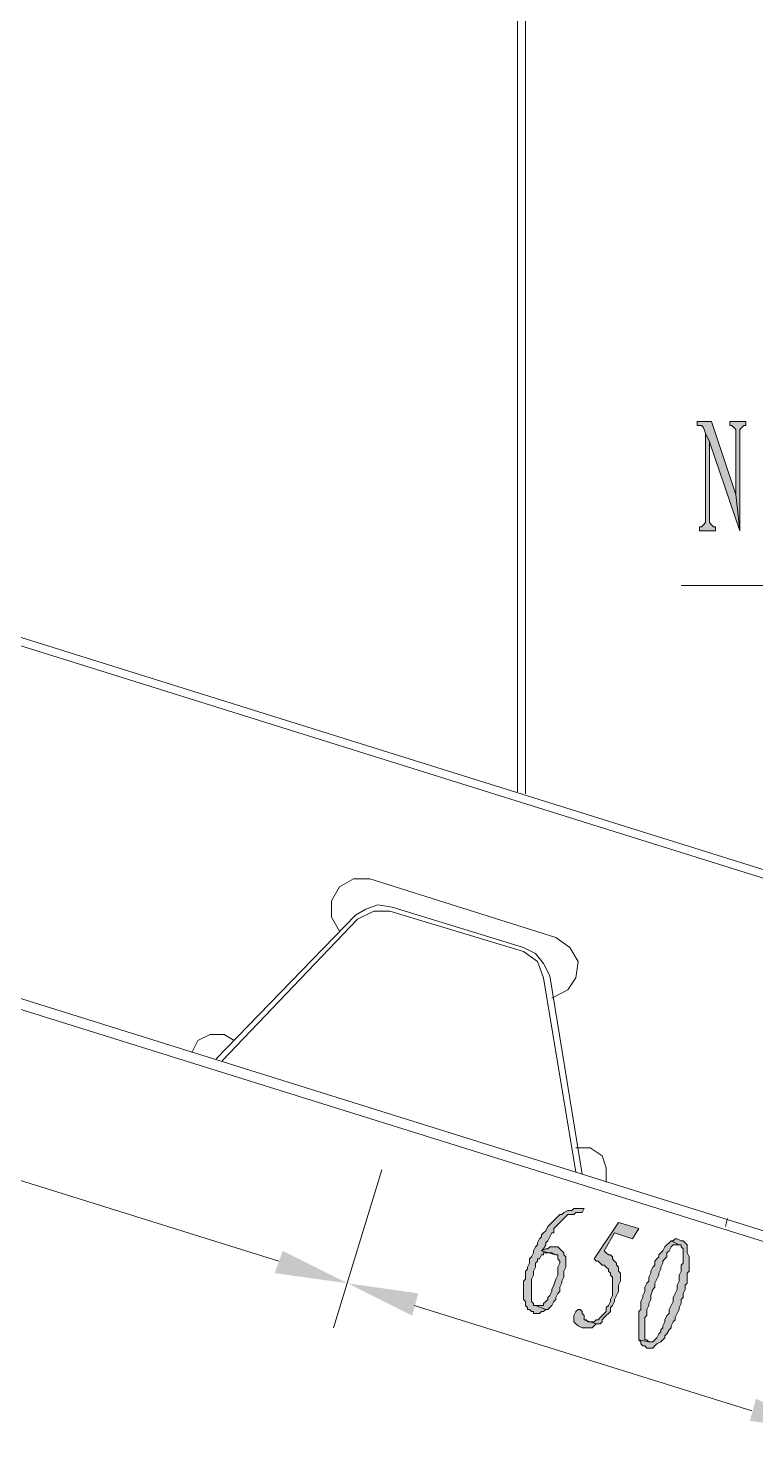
# Model space of a CAD drawing. Header units: millimetres. Extents: x 24 to 410, y 10 to 282.
# Drawn here: x 127.76 to 143, y 182.54 to 211.9 of the extents above; entities that cross this region are included whole.
import ezdxf

# ---------------------------------------------------------------- set-up
doc = ezdxf.new("R2010")
doc.units = ezdxf.units.MM

msp = doc.modelspace()

# ---------------------------------------------------------------- hatches: boundary and pattern name
h = msp.add_hatch(color=256)
h.dxf.hatch_style = 2
h.paths.add_polyline_path([(142.070667, 203.665667), (141.774333, 203.665667), (141.774333, 203.581), (141.859, 203.581), (141.901333, 203.538667), (141.943667, 203.411667), (142.028333, 203.242333), (142.663333, 201.379667), (142.578667, 202.141667)])
h = msp.add_hatch(color=256)
h.dxf.hatch_style = 2
h.paths.add_polyline_path([(142.790333, 203.665667), (142.451667, 203.665667), (142.451667, 203.581), (142.494, 203.581), (142.536333, 203.538667), (142.578667, 203.496333), (142.578667, 202.141667), (142.663333, 201.379667), (142.663333, 203.496333), (142.705667, 203.538667), (142.748, 203.581), (142.790333, 203.581)])
h = msp.add_hatch(color=256)
h.dxf.hatch_style = 2
h.paths.add_polyline_path([(141.943667, 203.411667), (141.943667, 201.549), (141.901333, 201.506667), (141.859, 201.464333), (141.816667, 201.464333), (141.816667, 201.379667), (142.155333, 201.379667), (142.155333, 201.464333), (142.113, 201.464333), (142.070667, 201.506667), (142.028333, 201.549), (142.028333, 203.242333)])
h = msp.add_hatch(color=256)
h.dxf.hatch_style = 2
h.paths.add_polyline_path([(139.403667, 187.198), (139.192, 187.198), (139.149667, 187.155667), (139.065, 187.155667), (138.980333, 187.113333), (138.938, 187.071), (138.895667, 187.071), (138.853333, 187.028667), (138.811, 186.986333), (138.768667, 186.944), (138.726333, 186.901667), (138.684, 186.859333), (138.641667, 186.817), (138.599333, 186.732333), (138.557, 186.69), (138.514667, 186.647667), (138.514667, 186.605333), (138.472333, 186.563), (138.43, 186.478333), (138.43, 186.436), (138.387667, 186.393667), (138.345333, 186.309), (138.345333, 186.266667), (138.303, 186.182), (138.260667, 186.139667), (138.260667, 186.055), (138.218333, 185.970333), (138.218333, 185.928), (138.176, 185.885667), (138.176, 185.716333), (138.133667, 185.674), (138.133667, 185.293), (138.176, 185.250667), (138.176, 185.166), (138.218333, 185.123667), (138.218333, 185.081333), (138.260667, 185.081333), (138.303, 185.039), (138.345333, 185.039), (138.345333, 184.996667), (138.472333, 184.996667), (138.514667, 185.039), (138.557, 185.039), (138.599333, 185.081333), (138.387667, 185.166), (138.345333, 185.166), (138.345333, 185.208333), (138.303, 185.250667), (138.303, 185.716333), (138.345333, 185.801), (138.345333, 185.885667), (138.387667, 185.970333), (138.387667, 186.055), (138.43, 186.097333), (138.43, 186.139667), (138.472333, 186.139667), (138.514667, 186.224333), (138.557, 186.224333), (138.557, 186.266667), (138.726333, 186.266667), (138.811, 186.224333), (138.514667, 186.309), (138.557, 186.351333), (138.599333, 186.436), (138.599333, 186.478333), (138.641667, 186.520667), (138.684, 186.605333), (138.726333, 186.69), (138.768667, 186.69), (138.768667, 186.774667), (138.811, 186.817), (138.853333, 186.859333), (138.895667, 186.901667), (138.938, 186.944), (138.980333, 186.986333), (139.022667, 187.028667), (139.065, 187.071), (139.192, 187.071), (139.234333, 187.113333), (139.361333, 187.113333)])
h = msp.add_hatch(color=256)
h.dxf.hatch_style = 2
h.paths.add_polyline_path([(140.546667, 186.774667), (140.123333, 186.901667), (139.615333, 186.139667), (139.657667, 186.097333), (139.7, 186.097333), (139.742333, 186.055), (139.784667, 186.012667), (139.827, 186.012667), (139.869333, 185.970333), (139.911667, 185.928), (139.911667, 185.885667), (139.954, 185.843333), (139.954, 185.801), (139.996333, 185.758667), (139.996333, 185.377667), (139.954, 185.293), (139.954, 185.250667), (139.911667, 185.166), (139.869333, 185.123667), (139.869333, 185.039), (139.827, 184.996667), (139.784667, 184.954333), (139.742333, 184.912), (139.7, 184.869667), (139.657667, 184.869667), (139.615333, 184.827333), (139.488333, 184.827333), (139.446, 184.869667), (139.403667, 184.869667), (139.657667, 184.785), (139.742333, 184.785), (139.784667, 184.827333), (139.784667, 184.869667), (139.827, 184.912), (139.869333, 184.954333), (139.911667, 184.996667), (139.954, 185.039), (139.954, 185.123667), (139.996333, 185.166), (140.038667, 185.250667), (140.038667, 185.293), (140.081, 185.377667), (140.123333, 185.462333), (140.123333, 185.589333), (140.165667, 185.674), (140.165667, 185.843333), (140.123333, 185.885667), (140.123333, 185.970333), (140.081, 186.012667), (140.081, 186.055), (140.038667, 186.097333), (139.996333, 186.139667), (139.996333, 186.182), (139.954, 186.224333), (139.911667, 186.224333), (139.869333, 186.266667), (139.827, 186.309), (140.038667, 186.69), (140.419667, 186.563)])
h = msp.add_hatch(color=256)
h.dxf.hatch_style = 2
h.paths.add_polyline_path([(141.435667, 186.520667), (141.351, 186.563), (141.308667, 186.563), (141.266333, 186.520667), (141.224, 186.520667), (141.393333, 186.436), (141.435667, 186.436), (141.435667, 186.393667), (141.478, 186.351333), (141.478, 186.055), (141.435667, 186.012667), (141.435667, 185.885667), (141.393333, 185.801), (141.393333, 185.674), (141.351, 185.589333), (141.351, 185.504667), (141.308667, 185.42), (141.266333, 185.335333), (141.266333, 185.250667), (141.224, 185.166), (141.181667, 185.081333), (141.181667, 184.996667), (141.139333, 184.954333), (141.097, 184.869667), (141.097, 184.827333), (141.054667, 184.742667), (141.054667, 184.700333), (141.012333, 184.658), (141.012333, 184.615667), (140.97, 184.573333), (140.927667, 184.488667), (140.885333, 184.446333), (140.843, 184.404), (140.758333, 184.404), (140.546667, 184.446333), (140.589, 184.404), (140.589, 184.361667), (140.631333, 184.319333), (140.673667, 184.319333), (140.716, 184.277), (140.843, 184.277), (140.885333, 184.319333), (140.927667, 184.361667), (141.012333, 184.404), (141.054667, 184.446333), (141.097, 184.488667), (141.097, 184.531), (141.139333, 184.573333), (141.181667, 184.658), (141.224, 184.700333), (141.224, 184.742667), (141.266333, 184.827333), (141.308667, 184.869667), (141.308667, 184.912), (141.351, 184.996667), (141.393333, 185.081333), (141.393333, 185.123667), (141.435667, 185.208333), (141.435667, 185.293), (141.478, 185.335333), (141.478, 185.42), (141.520333, 185.504667), (141.520333, 185.589333), (141.562667, 185.631667), (141.562667, 185.843333), (141.605, 185.885667), (141.605, 186.182), (141.562667, 186.266667), (141.562667, 186.436), (141.520333, 186.478333), (141.478, 186.520667)])
h = msp.add_hatch(color=256)
h.dxf.hatch_style = 2
h.paths.add_polyline_path([(141.224, 186.520667), (141.181667, 186.478333), (141.139333, 186.436), (141.097, 186.393667), (141.054667, 186.309), (141.012333, 186.266667), (140.97, 186.224333), (140.97, 186.182), (140.927667, 186.139667), (140.885333, 186.097333), (140.885333, 186.012667), (140.843, 185.970333), (140.800667, 185.885667), (140.800667, 185.843333), (140.758333, 185.758667), (140.758333, 185.674), (140.716, 185.631667), (140.673667, 185.547), (140.673667, 185.462333), (140.631333, 185.377667), (140.631333, 185.335333), (140.589, 185.250667), (140.589, 185.081333), (140.546667, 185.039), (140.546667, 184.954333), (140.546667, 184.912), (140.546667, 184.446333), (140.758333, 184.404), (140.716, 184.446333), (140.673667, 184.446333), (140.673667, 184.488667), (140.673667, 184.912), (140.716, 184.954333), (140.716, 185.081333), (140.758333, 185.166), (140.758333, 185.208333), (140.800667, 185.293), (140.800667, 185.377667), (140.843, 185.504667), (140.885333, 185.547), (140.885333, 185.631667), (140.927667, 185.716333), (140.97, 185.801), (140.97, 185.843333), (141.012333, 185.928), (141.012333, 185.970333), (141.054667, 186.055), (141.054667, 186.097333), (141.097, 186.139667), (141.139333, 186.182), (141.139333, 186.266667), (141.181667, 186.309), (141.224, 186.393667), (141.266333, 186.436), (141.393333, 186.436)])
h = msp.add_hatch(color=256)
h.dxf.hatch_style = 2
h.paths.add_polyline_path([(133.096, 186.309), (132.926667, 185.843333), (134.450667, 185.631667)])
h = msp.add_hatch(color=256)
h.dxf.hatch_style = 2
h.paths.add_polyline_path([(138.853333, 186.393667), (138.684, 186.393667), (138.641667, 186.351333), (138.599333, 186.351333), (138.514667, 186.309), (138.811, 186.224333), (138.853333, 186.224333), (138.853333, 186.182), (138.853333, 186.139667), (138.895667, 186.097333), (138.895667, 186.055), (138.853333, 185.970333), (138.853333, 185.801), (138.811, 185.716333), (138.768667, 185.589333), (138.726333, 185.504667), (138.726333, 185.462333), (138.684, 185.377667), (138.641667, 185.335333), (138.641667, 185.293), (138.599333, 185.250667), (138.557, 185.208333), (138.557, 185.166), (138.514667, 185.166), (138.387667, 185.166), (138.599333, 185.081333), (138.641667, 185.081333), (138.684, 185.123667), (138.726333, 185.166), (138.768667, 185.250667), (138.811, 185.293), (138.811, 185.335333), (138.853333, 185.42), (138.895667, 185.462333), (138.895667, 185.547), (138.938, 185.631667), (138.938, 185.674), (138.980333, 185.758667), (138.980333, 185.885667), (139.022667, 185.970333), (139.022667, 186.182), (138.980333, 186.224333), (138.980333, 186.266667), (138.938, 186.309), (138.895667, 186.351333)])
h = msp.add_hatch(color=256)
h.dxf.hatch_style = 2
h.paths.add_polyline_path([(135.932333, 185.42), (135.805333, 184.954333), (134.450667, 185.631667)])
h = msp.add_hatch(color=256)
h.dxf.hatch_style = 2
h.paths.add_polyline_path([(139.319, 185.081333), (139.276667, 185.081333), (139.234333, 185.039), (139.192, 184.954333), (139.192, 184.827333), (139.234333, 184.785), (139.276667, 184.742667), (139.361333, 184.700333), (139.573, 184.700333), (139.615333, 184.742667), (139.657667, 184.785), (139.403667, 184.869667), (139.403667, 184.954333), (139.361333, 184.996667), (139.361333, 185.039)])
h = msp.add_hatch(color=256)
h.dxf.hatch_style = 2
h.paths.add_polyline_path([(143.002, 183.218667), (142.875, 182.753), (144.356667, 182.541333)])

# ---------------------------------------------------------------- linework, layer by layer
at = {"lineweight": 0}
for points in [[(138.006667, 195.918667), (138.006667, 235.331)], [(138.176, 195.876333), (138.176, 235.331)], [(38.227, 219.540667), (145.457333, 186.012667)], [(38.227, 219.286667), (145.415, 185.801)], [(88.646, 211.328), (146.473333, 193.251667)], [(88.646, 211.158667), (146.431, 193.082333)], [(141.435667, 200.236667), (144.653, 200.236667)], [(94.615, 198.077667), (133.011333, 186.097333)], [(134.916333, 194.098333), (134.577667, 194.098333), (134.281333, 193.929), (134.112, 193.632667), (134.112, 193.294), (134.281333, 192.997667)], [(138.811, 192.870667), (134.916333, 194.098333)], [(138.133667, 192.659), (135.382, 193.505667), (135.085667, 193.548), (134.831667, 193.463333), (134.62, 193.336333)], [(134.62, 193.336333), (131.699, 190.330667)], [(134.662333, 193.251667), (131.826, 190.288333)], [(135.339667, 193.421), (135.001, 193.421), (134.662333, 193.251667)], [(138.133667, 192.574333), (135.339667, 193.421)], [(138.684, 192.066333), (138.557, 192.320333), (138.387667, 192.532), (138.133667, 192.659)], [(138.726333, 191.600667), (139.065, 191.77), (139.234333, 192.024), (139.276667, 192.362667), (139.107333, 192.659), (138.811, 192.870667)], [(138.557, 192.024), (138.43, 192.362667), (138.133667, 192.574333)], [(139.234333, 187.96), (138.557, 192.024)], [(139.361333, 187.917667), (138.684, 192.066333)], [(132.08, 190.711667), (131.868333, 190.838667), (131.572, 190.838667), (131.318, 190.711667), (131.191, 190.457667)], [(139.869333, 187.748333), (139.869333, 188.044667), (139.784667, 188.298667), (139.530667, 188.468), (139.234333, 188.468)], [(135.170333, 188.002333), (134.154333, 184.700333)], [(135.170333, 188.002333), (134.154333, 184.700333)], [(142.409333, 186.986333), (142.367, 186.817)], [(135.847667, 185.166), (142.917333, 182.964667)]]:
    msp.add_lwpolyline(points, dxfattribs=at)
for points in [[(142.070667, 203.665667), (141.774333, 203.665667), (141.774333, 203.581), (141.859, 203.581), (141.901333, 203.538667), (141.943667, 203.411667), (142.028333, 203.242333), (142.663333, 201.379667), (142.578667, 202.141667)], [(142.790333, 203.665667), (142.451667, 203.665667), (142.451667, 203.581), (142.494, 203.581), (142.536333, 203.538667), (142.578667, 203.496333), (142.578667, 202.141667), (142.663333, 201.379667), (142.663333, 203.496333), (142.705667, 203.538667), (142.748, 203.581), (142.790333, 203.581)], [(141.943667, 203.411667), (141.943667, 201.549), (141.901333, 201.506667), (141.859, 201.464333), (141.816667, 201.464333), (141.816667, 201.379667), (142.155333, 201.379667), (142.155333, 201.464333), (142.113, 201.464333), (142.070667, 201.506667), (142.028333, 201.549), (142.028333, 203.242333)], [(139.403667, 187.198), (139.192, 187.198), (139.149667, 187.155667), (139.065, 187.155667), (138.980333, 187.113333), (138.938, 187.071), (138.895667, 187.071), (138.853333, 187.028667), (138.811, 186.986333), (138.768667, 186.944), (138.726333, 186.901667), (138.684, 186.859333), (138.641667, 186.817), (138.599333, 186.732333), (138.557, 186.69), (138.514667, 186.647667), (138.514667, 186.605333), (138.472333, 186.563), (138.43, 186.478333), (138.43, 186.436), (138.387667, 186.393667), (138.345333, 186.309), (138.345333, 186.266667), (138.303, 186.182), (138.260667, 186.139667), (138.260667, 186.055), (138.218333, 185.970333), (138.218333, 185.928), (138.176, 185.885667), (138.176, 185.716333), (138.133667, 185.674), (138.133667, 185.293), (138.176, 185.250667), (138.176, 185.166), (138.218333, 185.123667), (138.218333, 185.081333), (138.260667, 185.081333), (138.303, 185.039), (138.345333, 185.039), (138.345333, 184.996667), (138.472333, 184.996667), (138.514667, 185.039), (138.557, 185.039), (138.599333, 185.081333), (138.387667, 185.166), (138.345333, 185.166), (138.345333, 185.208333), (138.303, 185.250667), (138.303, 185.716333), (138.345333, 185.801), (138.345333, 185.885667), (138.387667, 185.970333), (138.387667, 186.055), (138.43, 186.097333), (138.43, 186.139667), (138.472333, 186.139667), (138.514667, 186.224333), (138.557, 186.224333), (138.557, 186.266667), (138.726333, 186.266667), (138.811, 186.224333), (138.514667, 186.309), (138.557, 186.351333), (138.599333, 186.436), (138.599333, 186.478333), (138.641667, 186.520667), (138.684, 186.605333), (138.726333, 186.69), (138.768667, 186.69), (138.768667, 186.774667), (138.811, 186.817), (138.853333, 186.859333), (138.895667, 186.901667), (138.938, 186.944), (138.980333, 186.986333), (139.022667, 187.028667), (139.065, 187.071), (139.192, 187.071), (139.234333, 187.113333), (139.361333, 187.113333)], [(140.546667, 186.774667), (140.123333, 186.901667), (139.615333, 186.139667), (139.657667, 186.097333), (139.7, 186.097333), (139.742333, 186.055), (139.784667, 186.012667), (139.827, 186.012667), (139.869333, 185.970333), (139.911667, 185.928), (139.911667, 185.885667), (139.954, 185.843333), (139.954, 185.801), (139.996333, 185.758667), (139.996333, 185.377667), (139.954, 185.293), (139.954, 185.250667), (139.911667, 185.166), (139.869333, 185.123667), (139.869333, 185.039), (139.827, 184.996667), (139.784667, 184.954333), (139.742333, 184.912), (139.7, 184.869667), (139.657667, 184.869667), (139.615333, 184.827333), (139.488333, 184.827333), (139.446, 184.869667), (139.403667, 184.869667), (139.657667, 184.785), (139.742333, 184.785), (139.784667, 184.827333), (139.784667, 184.869667), (139.827, 184.912), (139.869333, 184.954333), (139.911667, 184.996667), (139.954, 185.039), (139.954, 185.123667), (139.996333, 185.166), (140.038667, 185.250667), (140.038667, 185.293), (140.081, 185.377667), (140.123333, 185.462333), (140.123333, 185.589333), (140.165667, 185.674), (140.165667, 185.843333), (140.123333, 185.885667), (140.123333, 185.970333), (140.081, 186.012667), (140.081, 186.055), (140.038667, 186.097333), (139.996333, 186.139667), (139.996333, 186.182), (139.954, 186.224333), (139.911667, 186.224333), (139.869333, 186.266667), (139.827, 186.309), (140.038667, 186.69), (140.419667, 186.563)], [(141.435667, 186.520667), (141.351, 186.563), (141.308667, 186.563), (141.266333, 186.520667), (141.224, 186.520667), (141.393333, 186.436), (141.435667, 186.436), (141.435667, 186.393667), (141.478, 186.351333), (141.478, 186.055), (141.435667, 186.012667), (141.435667, 185.885667), (141.393333, 185.801), (141.393333, 185.674), (141.351, 185.589333), (141.351, 185.504667), (141.308667, 185.42), (141.266333, 185.335333), (141.266333, 185.250667), (141.224, 185.166), (141.181667, 185.081333), (141.181667, 184.996667), (141.139333, 184.954333), (141.097, 184.869667), (141.097, 184.827333), (141.054667, 184.742667), (141.054667, 184.700333), (141.012333, 184.658), (141.012333, 184.615667), (140.97, 184.573333), (140.927667, 184.488667), (140.885333, 184.446333), (140.843, 184.404), (140.758333, 184.404), (140.546667, 184.446333), (140.589, 184.404), (140.589, 184.361667), (140.631333, 184.319333), (140.673667, 184.319333), (140.716, 184.277), (140.843, 184.277), (140.885333, 184.319333), (140.927667, 184.361667), (141.012333, 184.404), (141.054667, 184.446333), (141.097, 184.488667), (141.097, 184.531), (141.139333, 184.573333), (141.181667, 184.658), (141.224, 184.700333), (141.224, 184.742667), (141.266333, 184.827333), (141.308667, 184.869667), (141.308667, 184.912), (141.351, 184.996667), (141.393333, 185.081333), (141.393333, 185.123667), (141.435667, 185.208333), (141.435667, 185.293), (141.478, 185.335333), (141.478, 185.42), (141.520333, 185.504667), (141.520333, 185.589333), (141.562667, 185.631667), (141.562667, 185.843333), (141.605, 185.885667), (141.605, 186.182), (141.562667, 186.266667), (141.562667, 186.436), (141.520333, 186.478333), (141.478, 186.520667)], [(141.224, 186.520667), (141.181667, 186.478333), (141.139333, 186.436), (141.097, 186.393667), (141.054667, 186.309), (141.012333, 186.266667), (140.97, 186.224333), (140.97, 186.182), (140.927667, 186.139667), (140.885333, 186.097333), (140.885333, 186.012667), (140.843, 185.970333), (140.800667, 185.885667), (140.800667, 185.843333), (140.758333, 185.758667), (140.758333, 185.674), (140.716, 185.631667), (140.673667, 185.547), (140.673667, 185.462333), (140.631333, 185.377667), (140.631333, 185.335333), (140.589, 185.250667), (140.589, 185.081333), (140.546667, 185.039), (140.546667, 184.954333), (140.546667, 184.912), (140.546667, 184.446333), (140.758333, 184.404), (140.716, 184.446333), (140.673667, 184.446333), (140.673667, 184.488667), (140.673667, 184.912), (140.716, 184.954333), (140.716, 185.081333), (140.758333, 185.166), (140.758333, 185.208333), (140.800667, 185.293), (140.800667, 185.377667), (140.843, 185.504667), (140.885333, 185.547), (140.885333, 185.631667), (140.927667, 185.716333), (140.97, 185.801), (140.97, 185.843333), (141.012333, 185.928), (141.012333, 185.970333), (141.054667, 186.055), (141.054667, 186.097333), (141.097, 186.139667), (141.139333, 186.182), (141.139333, 186.266667), (141.181667, 186.309), (141.224, 186.393667), (141.266333, 186.436), (141.393333, 186.436)], [(138.853333, 186.393667), (138.684, 186.393667), (138.641667, 186.351333), (138.599333, 186.351333), (138.514667, 186.309), (138.811, 186.224333), (138.853333, 186.224333), (138.853333, 186.182), (138.853333, 186.139667), (138.895667, 186.097333), (138.895667, 186.055), (138.853333, 185.970333), (138.853333, 185.801), (138.811, 185.716333), (138.768667, 185.589333), (138.726333, 185.504667), (138.726333, 185.462333), (138.684, 185.377667), (138.641667, 185.335333), (138.641667, 185.293), (138.599333, 185.250667), (138.557, 185.208333), (138.557, 185.166), (138.514667, 185.166), (138.387667, 185.166), (138.599333, 185.081333), (138.641667, 185.081333), (138.684, 185.123667), (138.726333, 185.166), (138.768667, 185.250667), (138.811, 185.293), (138.811, 185.335333), (138.853333, 185.42), (138.895667, 185.462333), (138.895667, 185.547), (138.938, 185.631667), (138.938, 185.674), (138.980333, 185.758667), (138.980333, 185.885667), (139.022667, 185.970333), (139.022667, 186.182), (138.980333, 186.224333), (138.980333, 186.266667), (138.938, 186.309), (138.895667, 186.351333)], [(139.319, 185.081333), (139.276667, 185.081333), (139.234333, 185.039), (139.192, 184.954333), (139.192, 184.827333), (139.234333, 184.785), (139.276667, 184.742667), (139.361333, 184.700333), (139.573, 184.700333), (139.615333, 184.742667), (139.657667, 184.785), (139.403667, 184.869667), (139.403667, 184.954333), (139.361333, 184.996667), (139.361333, 185.039)]]:
    msp.add_lwpolyline(points, close=True, dxfattribs=at)

doc.saveas('drawing.dxf')
